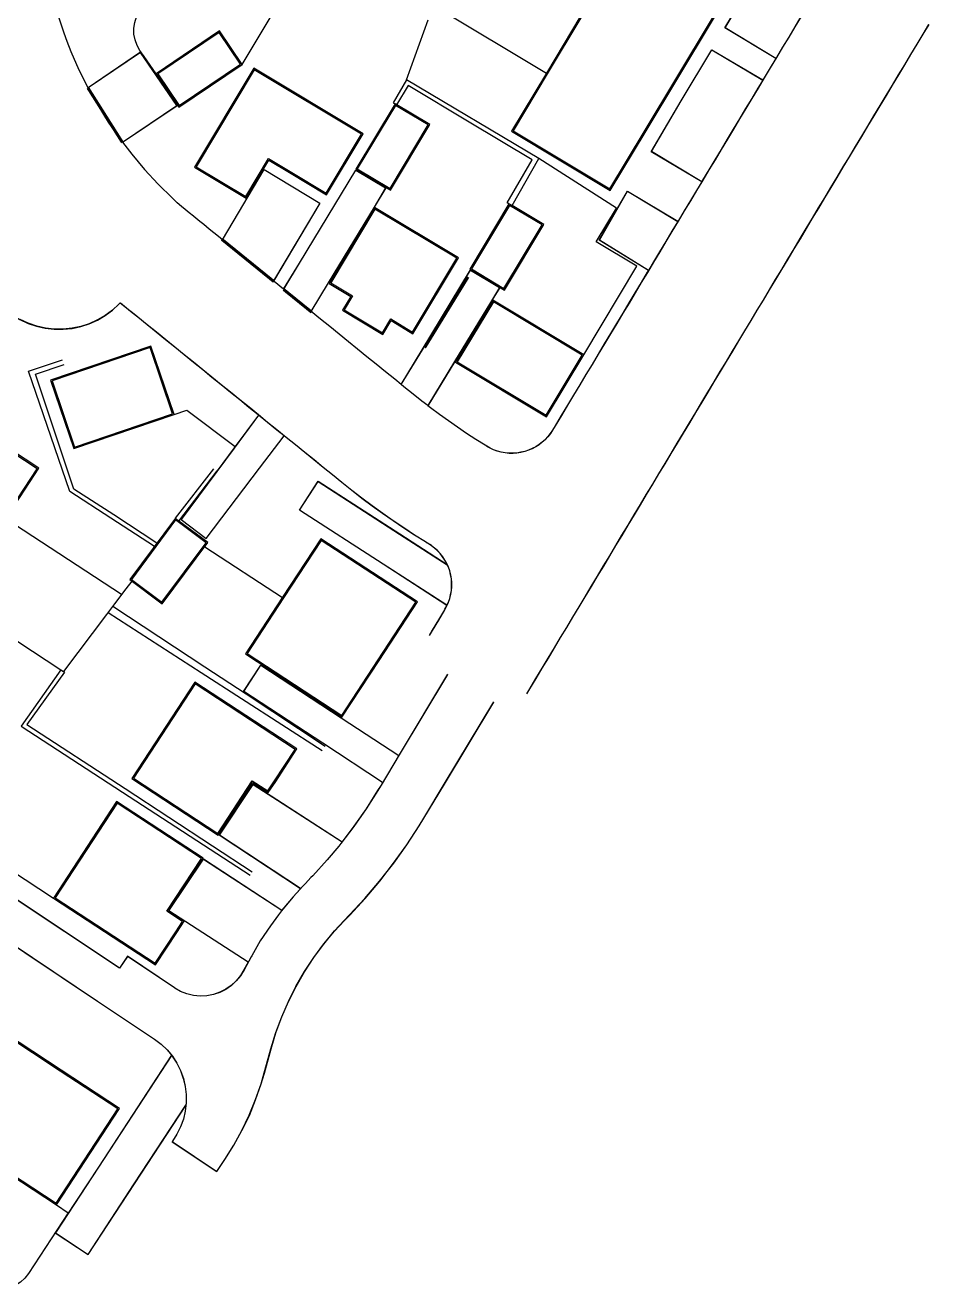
# Model space of a CAD drawing. Header units: metres. Extents: x 359124 to 359455, y 394422 to 394891.
# Drawn here: x 359195.6 to 359271.3, y 394442.9 to 394548.9 of the extents above; entities that cross this region are included whole.
import ezdxf

# ---------------------------------------------------------------- set-up
doc = ezdxf.new("R2010")
doc.units = ezdxf.units.M
for name, color, linetype in [('3D_LINES', 130, 'Continuous'), ('8223 - External Works$0$-COOPERS-EW - ACO', 241, '8223 - External Works$0$ACO'), ('GARAGES FFL', 30, 'Continuous'), ('PLOTS EXTERNAL LEVEL', 3, 'Continuous'), ('PLOTS FFL', 1, 'Continuous')]:
    doc.layers.add(name, color=color, linetype=linetype)
doc.styles.add('8223 - External Works$0$Tahoma', font='tahoma.ttf')
doc.linetypes.add('8223 - External Works$0$ACO', pattern='A,0.1,-0.1,0,-0.1,0.1,-0.1,["ACO",8223 - External Works$0$Tahoma,S=0.2,R=0,X=0,Y=-0.1],-0.7', length=1.2)

msp = doc.modelspace()

# ---------------------------------------------------------------- linework, layer by layer
at = {"layer": '3D_LINES', "linetype": 'Continuous', "lineweight": -3}
for points in [[(359197.22, 394565.42, 21.31), (359197.1, 394564.71, 21.3), (359196.92, 394563.04, 21.28), (359196.81, 394561.37, 21.25), (359196.79, 394559.7, 21.23), (359196.84, 394558.03, 21.21), (359196.89, 394557.47, 21.2), (359196.98, 394556.36, 21.19), (359197.19, 394554.7, 21.17), (359197.49, 394553.06, 21.15), (359197.86, 394551.43, 21.13), (359198.31, 394549.82, 21.12), (359198.83, 394548.23, 21.1), (359199.1, 394547.54, 21.09), (359199.43, 394546.67, 21.09), (359200.11, 394545.14, 21.08), (359200.86, 394543.64, 21.07), (359200.87, 394543.62, 21.07)], [(359200.87, 394543.61, 21.07), (359201.68, 394542.18, 21.07), (359202.56, 394540.76, 21.06), (359203.52, 394539.39, 21.06), (359203.75, 394539.08, 21.06)], [(359203.76, 394539.08, 21.06), (359204.53, 394538.06, 21.07), (359205.61, 394536.78, 21.08), (359206.75, 394535.56, 21.09), (359207.95, 394534.39, 21.1), (359208.33, 394533.98, 21.1)], [(359193.65, 394525.29, 20.53), (359193.93, 394525.04, 20.55), (359194.53, 394524.58, 20.59), (359195.17, 394524.2, 20.62), (359195.85, 394523.88, 20.67), (359196.56, 394523.64, 20.71), (359197.29, 394523.48, 20.76), (359198.04, 394523.39, 20.8), (359198.79, 394523.39, 20.83), (359199.53, 394523.46, 20.87), (359200.27, 394523.62, 20.9), (359200.98, 394523.85, 20.93), (359201.66, 394524.16, 20.98), (359202.31, 394524.54, 21.02), (359202.91, 394524.98, 21.07), (359203.46, 394525.49, 21.11), (359203.56, 394525.6, 21.12)]]:
    msp.add_polyline3d(points, dxfattribs=at)
at = {"layer": '3D_LINES'}
for points in [[(359213.79, 394545.57, 21.35), (359219.58, 394555.24, 21.4)], [(359258.51, 394546.08, 22.23), (359254.25, 394548.65, 22.15), (359256.82, 394552.92, 22.15), (359261.08, 394550.36, 22.29)], [(359258.51, 394546.09, 22.23), (359254.27, 394548.65, 22.15), (359256.82, 394552.91, 22.15), (359261.07, 394550.35, 22.29)], [(359206.58, 394544.81, 21.35), (359205.57, 394546.25, 21.35), (359205.22, 394546.75, 21.34), (359204.98, 394547.18, 21.34), (359204.81, 394547.64, 21.34), (359204.72, 394548.12, 21.33), (359204.71, 394548.61, 21.33), (359204.78, 394549.1, 21.32), (359204.93, 394549.56, 21.32), (359205.13, 394549.97, 21.31), (359206, 394551.41, 21.3)], [(359230.03, 394550.41, 21.6), (359239.28, 394544.85, 22)], [(359227.57, 394544.29, 21.6), (359229.37, 394549.32, 21.6)], [(359252.3, 394535.75, 22.08), (359248.07, 394538.27, 22), (359250.58, 394542.54, 22), (359253.16, 394546.82, 22.15), (359257.42, 394544.28, 22.21)], [(359252.3, 394535.76, 22.08), (359248.08, 394538.28, 22), (359250.59, 394542.53, 22), (359253.16, 394546.8, 22.15), (359257.42, 394544.27, 22.21)], [(359242.41, 394521.26, 21.6), (359246.87, 394528.69, 22), (359243.47, 394530.73, 21.9), (359245.15, 394533.54, 21.95), (359238.66, 394537.71, 21.95)], [(359212.13, 394530.9, 21.16), (359215.63, 394536.79, 21.35), (359220.3, 394533.97, 21.35), (359216.41, 394527.43, 21.23)], [(359212.14, 394530.89, 21.16), (359215.63, 394536.78, 21.35), (359220.29, 394533.96, 21.35), (359216.41, 394527.44, 21.23)], [(359217.26, 394526.75, 21.25), (359218.58, 394528.93, 21.35), (359223.31, 394536.73, 21.35), (359225.82, 394535.24, 21.35), (359224.84, 394533.63, 21.2), (359221, 394527.28, 21.2), (359219.55, 394524.89, 21.28)], [(359217.27, 394526.74, 21.25), (359218.59, 394528.92, 21.35), (359223.31, 394536.72, 21.35), (359225.81, 394535.24, 21.35), (359224.84, 394533.63, 21.2), (359221, 394527.29, 21.2), (359219.55, 394524.89, 21.28)], [(359247.83, 394528.32, 21.97), (359243.72, 394530.85, 21.9), (359246.07, 394534.97, 22.15), (359250.31, 394532.44, 22.03)], [(359247.84, 394528.33, 21.97), (359243.74, 394530.86, 21.9), (359246.08, 394534.96, 22.15), (359250.3, 394532.43, 22.03)], [(359227.11, 394518.77, 21.4), (359228.88, 394521.68, 21.55), (359232.93, 394528.36, 21.55), (359235.38, 394526.88, 21.6), (359234.61, 394525.63, 21.6), (359231.6, 394520.68, 21.6), (359229.35, 394516.98, 21.44)], [(359227.12, 394518.76, 21.4), (359228.89, 394521.68, 21.55), (359232.93, 394528.35, 21.55), (359235.36, 394526.88, 21.6), (359234.61, 394525.63, 21.6), (359231.59, 394520.68, 21.6), (359229.35, 394516.99, 21.44)], [(359208.08, 394516.24, 20.85), (359209.16, 394516.6, 20.9), (359213.21, 394513.56, 21.11)], [(359215.16, 394516.19, 21.31), (359213.12, 394513.45, 21.1), (359208.68, 394507.45, 20.85), (359210.78, 394505.85, 20.85), (359215.25, 394511.75, 21.1), (359217.31, 394514.46, 21.34)], [(359215.17, 394516.19, 21.31), (359213.13, 394513.44, 21.1), (359208.69, 394507.46, 20.85), (359210.78, 394505.86, 20.85), (359215.25, 394511.76, 21.1), (359217.3, 394514.47, 21.34)], [(359230.95, 394500.25, 21.57), (359225.6, 394503.7, 21.45), (359218.58, 394508.23, 21.3), (359220.15, 394510.65, 21.4), (359226.99, 394506.24, 21.55), (359230.97, 394503.67, 21.57)], [(359230.95, 394500.26, 21.57), (359225.6, 394503.71, 21.45), (359218.6, 394508.23, 21.3), (359220.15, 394510.64, 21.4), (359226.98, 394506.23, 21.55), (359230.98, 394503.65, 21.57)], [(359203.67, 394501.16, 20.58), (359193.99, 394507.51, 19.85)], [(359210.65, 394505.17, 20.85), (359217.17, 394500.92, 21.3)], [(359204.53, 394502.29, 20.7), (359204.03, 394501.63, 20.58), (359203.08, 394500.38, 20.58), (359202.42, 394499.49, 20.58), (359198.81, 394494.71, 20.25)], [(359190.2, 394500.36, 19.7), (359198.6, 394494.85, 20.25), (359198.81, 394494.71, 20.25)], [(359231.01, 394494.47, 21.55), (359226.95, 394487.72, 21.2), (359225.44, 394485.2, 21.07), (359225.15, 394484.73, 21.05), (359224.19, 394483.21, 20.99), (359223.16, 394481.73, 20.94), (359222.07, 394480.3, 20.88), (359221.88, 394480.07, 20.87), (359220.92, 394478.92, 20.8), (359219.7, 394477.59, 20.72), (359219.55, 394477.44, 20.71), (359219.1, 394476.96, 20.68), (359218.87, 394476.72, 20.67), (359218.06, 394475.83, 20.64), (359217.08, 394474.65, 20.6), (359216.84, 394474.32, 20.59), (359216.16, 394473.41, 20.53), (359215.31, 394472.13, 20.46), (359214.59, 394470.9, 20.39), (359214.53, 394470.81, 20.39), (359213.95, 394469.71, 20.37), (359213.66, 394469.22, 20.36), (359213.3, 394468.78, 20.35), (359212.89, 394468.4, 20.34), (359212.43, 394468.07, 20.33), (359211.92, 394467.82, 20.32), (359211.39, 394467.64, 20.31), (359210.83, 394467.53, 20.31), (359210.27, 394467.51, 20.3), (359209.7, 394467.56, 20.29), (359209.16, 394467.69, 20.28), (359208.63, 394467.9, 20.27), (359208.15, 394468.18, 20.26), (359208.12, 394468.2, 20.26), (359204.17, 394470.84, 20.35), (359203.51, 394469.84, 20.25), (359194.36, 394475.95, 20.25)], [(359231, 394494.48, 21.55), (359226.94, 394487.73, 21.2), (359226.91, 394487.68, 21.2)], [(359192.53, 394473.2, 20.1), (359201.67, 394467.09, 20.1), (359206.44, 394463.91, 20), (359207, 394463.49, 19.98), (359207.5, 394463.01, 19.97), (359207.94, 394462.48, 19.95), (359208.32, 394461.9, 19.93), (359208.63, 394461.28, 19.91), (359208.86, 394460.62, 19.9), (359209.02, 394459.95, 19.88), (359209.1, 394459.26, 19.87), (359209.1, 394458.57, 19.86), (359209.02, 394457.88, 19.84), (359208.86, 394457.2, 19.83), (359208.63, 394456.55, 19.82), (359208.32, 394455.93, 19.81), (359207.94, 394455.35, 19.81), (359207.92, 394455.32, 19.81), (359211.66, 394452.82, 19.92), (359212.33, 394453.82, 19.97), (359213.08, 394455.02, 20.02), (359213.76, 394456.25, 20.07), (359214.38, 394457.53, 20.13), (359214.91, 394458.84, 20.18), (359215.38, 394460.17, 20.23), (359215.64, 394461.07, 20.27), (359216.2, 394463.09, 20.35), (359216.61, 394464.45, 20.39), (359217.1, 394465.77, 20.43), (359217.67, 394467.07, 20.46), (359218.3, 394468.33, 20.5), (359219.01, 394469.56, 20.56), (359219.79, 394470.74, 20.61), (359220.63, 394471.88, 20.67), (359221.08, 394472.43, 20.7), (359221.53, 394472.97, 20.73), (359222.33, 394473.84, 20.77), (359222.79, 394474.31, 20.8), (359224.08, 394475.7, 20.87), (359225.31, 394477.15, 20.94), (359225.94, 394477.96, 20.98), (359226.48, 394478.64, 21.01), (359227.58, 394480.19, 21.08), (359228.62, 394481.77, 21.16), (359229.01, 394482.41, 21.18), (359230.73, 394485.27, 21.31), (359234.87, 394492.16, 21.55)], [(359209.07, 394458.35, 19.85), (359209.01, 394457.88, 19.84), (359208.86, 394457.21, 19.83), (359208.62, 394456.56, 19.82), (359208.31, 394455.94, 19.81), (359207.94, 394455.35, 19.81), (359207.91, 394455.31, 19.81), (359211.66, 394452.8, 19.92), (359212.34, 394453.81, 19.97), (359213.09, 394455.01, 20.02), (359213.77, 394456.25, 20.07), (359214.39, 394457.52, 20.13), (359214.92, 394458.83, 20.18), (359215.39, 394460.17, 20.23), (359215.65, 394461.06, 20.27), (359216.21, 394463.09, 20.35), (359216.62, 394464.44, 20.39), (359217.11, 394465.77, 20.43), (359217.68, 394467.07, 20.46), (359218.31, 394468.33, 20.5), (359219.02, 394469.55, 20.56), (359219.79, 394470.74, 20.61), (359220.63, 394471.87, 20.67), (359221.09, 394472.42, 20.7), (359221.54, 394472.96, 20.73), (359222.34, 394473.83, 20.77), (359222.8, 394474.3, 20.8), (359224.09, 394475.7, 20.87), (359225.32, 394477.14, 20.94), (359225.95, 394477.95, 20.98), (359226.49, 394478.64, 21.01), (359227.59, 394480.18, 21.08), (359228.63, 394481.77, 21.16), (359229.02, 394482.41, 21.18), (359230.74, 394485.26, 21.31), (359234.87, 394492.15, 21.55)], [(359218.67, 394476.51, 20.66), (359211.87, 394480.99, 20.85), (359214.71, 394485.26, 20.85), (359222.17, 394480.44, 20.88)], [(359218.69, 394476.52, 20.66), (359211.88, 394481, 20.85), (359214.71, 394485.25, 20.85), (359222.17, 394480.43, 20.88)], [(359225.55, 394485.41, 21.08), (359225.43, 394485.2, 21.07), (359225.14, 394484.73, 21.05), (359224.18, 394483.21, 20.99), (359223.16, 394481.74, 20.94), (359222.17, 394480.44, 20.88)], [(359189.61, 394481.22, 19.96), (359197.97, 394475.73, 20.35)], [(359214.28, 394470.35, 20.38), (359207.63, 394474.66, 20.35), (359210.56, 394479.02, 20.35), (359217.12, 394474.71, 20.6)], [(359214.29, 394470.36, 20.38), (359207.65, 394474.67, 20.35), (359210.56, 394479, 20.35), (359217.12, 394474.7, 20.6)], [(359214.28, 394470.35, 20.38), (359213.94, 394469.71, 20.37), (359213.65, 394469.23, 20.36), (359213.3, 394468.79, 20.35), (359212.88, 394468.4, 20.34), (359212.42, 394468.08, 20.33), (359211.92, 394467.83, 20.32), (359211.38, 394467.65, 20.31), (359210.83, 394467.54, 20.31), (359210.27, 394467.52, 20.3), (359209.71, 394467.57, 20.29), (359209.16, 394467.7, 20.28), (359208.63, 394467.91, 20.27), (359208.16, 394468.19, 20.26), (359208.13, 394468.21, 20.26), (359204.17, 394470.85, 20.35), (359203.5, 394469.85, 20.25), (359194.36, 394475.96, 20.25), (359192.51, 394473.2, 20.1), (359201.67, 394467.08, 20.1), (359206.44, 394463.9, 20), (359206.99, 394463.48, 19.98), (359207.49, 394463, 19.97), (359207.87, 394462.55, 19.95)], [(359218.67, 394476.51, 20.66), (359218.05, 394475.84, 20.64), (359217.12, 394474.71, 20.6)], [(359207.87, 394462.55, 19.95), (359201.74, 394453.18, 19.75), (359198.13, 394447.66, 19.4), (359200.89, 394445.86, 19.3), (359204.76, 394451.77, 19.65), (359209.07, 394458.35, 19.85)], [(359207.88, 394462.54, 19.95), (359201.75, 394453.17, 19.75), (359198.14, 394447.67, 19.4), (359200.88, 394445.87, 19.3), (359204.75, 394451.78, 19.65), (359209.07, 394458.38, 19.85)], [(359207.88, 394462.54, 19.95), (359207.93, 394462.47, 19.95), (359208.31, 394461.89, 19.93), (359208.62, 394461.27, 19.91), (359208.85, 394460.62, 19.9), (359209.01, 394459.95, 19.88), (359209.09, 394459.26, 19.87), (359209.09, 394458.57, 19.86), (359209.07, 394458.38, 19.85)], [(359198.22, 394450.01, 19.6), (359199.22, 394449.35, 19.6), (359195.88, 394444.26, 19.4), (359195.58, 394443.88, 19.38), (359195.22, 394443.54, 19.36), (359194.82, 394443.28, 19.34), (359194.37, 394443.08, 19.32), (359193.9, 394442.95, 19.3), (359193.41, 394442.91, 19.28), (359192.92, 394442.94, 19.26), (359192.44, 394443.06, 19.24), (359191.99, 394443.25, 19.22), (359191.73, 394443.4, 19.21), (359188.33, 394445.62, 19.05)]]:
    msp.add_polyline3d(points, dxfattribs=at)
at = {"layer": '3D_LINES', "ltscale": 0.1}
for points in [[(359261.07, 394550.35, 22.29), (359260.62, 394549.6, 22.28), (359260.1, 394548.74, 22.27), (359259.59, 394547.88, 22.26), (359259.07, 394547.03, 22.25), (359258.56, 394546.17, 22.23), (359258.51, 394546.09, 22.23)], [(359271.32, 394548.92, 22.35), (359270.82, 394548.12, 22.33), (359270.32, 394547.27, 22.32), (359269.8, 394546.41, 22.31), (359269.29, 394545.56, 22.3), (359268.77, 394544.7, 22.28), (359268.25, 394543.84, 22.27), (359267.74, 394542.99, 22.26), (359267.22, 394542.13, 22.25), (359266.71, 394541.27, 22.23), (359266.19, 394540.41, 22.22), (359265.68, 394539.56, 22.21), (359265.16, 394538.7, 22.2), (359264.65, 394537.84, 22.18), (359264.13, 394536.99, 22.17), (359263.62, 394536.13, 22.16), (359263.1, 394535.27, 22.15), (359262.59, 394534.41, 22.13), (359262.07, 394533.56, 22.12), (359261.56, 394532.7, 22.11), (359261.04, 394531.84, 22.1), (359260.53, 394530.99, 22.08), (359260.01, 394530.13, 22.07), (359259.5, 394529.27, 22.06), (359258.98, 394528.41, 22.05), (359258.47, 394527.56, 22.03), (359257.95, 394526.7, 22.02), (359257.44, 394525.84, 22.01), (359256.92, 394524.99, 22), (359256.41, 394524.13, 21.98), (359255.89, 394523.27, 21.97), (359255.38, 394522.41, 21.96), (359254.86, 394521.56, 21.95), (359254.35, 394520.7, 21.93), (359253.83, 394519.84, 21.92), (359253.32, 394518.99, 21.91), (359252.8, 394518.13, 21.9), (359252.29, 394517.27, 21.88), (359251.77, 394516.41, 21.87), (359251.26, 394515.56, 21.86), (359250.74, 394514.7, 21.85), (359250.23, 394513.84, 21.83), (359249.71, 394512.98, 21.82), (359249.2, 394512.13, 21.81), (359248.68, 394511.27, 21.8), (359248.17, 394510.41, 21.78), (359247.65, 394509.56, 21.77), (359247.14, 394508.7, 21.76), (359246.62, 394507.84, 21.75), (359246.11, 394506.98, 21.73), (359245.59, 394506.13, 21.72), (359245.08, 394505.27, 21.71), (359244.56, 394504.41, 21.7), (359244.05, 394503.56, 21.68), (359243.53, 394502.7, 21.67), (359243.02, 394501.84, 21.66), (359242.5, 394500.98, 21.65), (359241.99, 394500.13, 21.63), (359241.47, 394499.27, 21.62), (359240.96, 394498.41, 21.61), (359240.44, 394497.56, 21.6), (359239.93, 394496.7, 21.58), (359239.41, 394495.84, 21.57), (359238.9, 394494.98, 21.56), (359238.38, 394494.13, 21.55), (359237.87, 394493.27, 21.53), (359237.61, 394492.84, 21.53)], [(359271.33, 394548.92, 22.35), (359270.83, 394548.11, 22.33), (359270.32, 394547.27, 22.32), (359269.81, 394546.41, 22.31), (359269.29, 394545.55, 22.3), (359268.78, 394544.7, 22.28), (359268.26, 394543.84, 22.27), (359267.75, 394542.98, 22.26), (359267.23, 394542.12, 22.25), (359266.72, 394541.27, 22.23), (359266.2, 394540.41, 22.22), (359265.69, 394539.55, 22.21), (359265.17, 394538.69, 22.2), (359264.66, 394537.84, 22.18), (359264.14, 394536.98, 22.17), (359263.63, 394536.12, 22.16), (359263.11, 394535.27, 22.15), (359262.6, 394534.41, 22.13), (359262.08, 394533.55, 22.12), (359261.57, 394532.69, 22.11), (359261.05, 394531.84, 22.1), (359260.54, 394530.98, 22.08), (359260.02, 394530.12, 22.07), (359259.51, 394529.27, 22.06), (359258.99, 394528.41, 22.05), (359258.48, 394527.55, 22.03), (359257.96, 394526.69, 22.02), (359257.45, 394525.84, 22.01), (359256.93, 394524.98, 22), (359256.42, 394524.12, 21.98), (359255.9, 394523.27, 21.97), (359255.39, 394522.41, 21.96), (359254.87, 394521.55, 21.95), (359254.36, 394520.69, 21.93), (359253.84, 394519.84, 21.92), (359253.33, 394518.98, 21.91), (359252.81, 394518.12, 21.9), (359252.3, 394517.27, 21.88), (359251.78, 394516.41, 21.87), (359251.27, 394515.55, 21.86), (359250.75, 394514.69, 21.85), (359250.24, 394513.84, 21.83), (359249.72, 394512.98, 21.82), (359249.21, 394512.12, 21.81), (359248.69, 394511.27, 21.8), (359248.18, 394510.41, 21.78), (359247.66, 394509.55, 21.77), (359247.15, 394508.69, 21.76), (359246.63, 394507.84, 21.75), (359246.12, 394506.98, 21.73), (359245.6, 394506.12, 21.72), (359245.09, 394505.27, 21.71), (359244.57, 394504.41, 21.7), (359244.06, 394503.55, 21.68), (359243.54, 394502.69, 21.67), (359243.03, 394501.84, 21.66), (359242.51, 394500.98, 21.65), (359242, 394500.12, 21.63), (359241.48, 394499.27, 21.62), (359240.97, 394498.41, 21.61), (359240.45, 394497.55, 21.6), (359239.94, 394496.69, 21.58), (359239.42, 394495.84, 21.57), (359238.91, 394494.98, 21.56), (359238.39, 394494.12, 21.55), (359237.88, 394493.26, 21.53), (359237.62, 394492.84, 21.53)], [(359260.63, 394549.59, 22.28), (359260.11, 394548.74, 22.27), (359259.6, 394547.88, 22.26), (359259.08, 394547.02, 22.25), (359258.57, 394546.16, 22.23), (359258.05, 394545.31, 22.22), (359257.54, 394544.45, 22.21), (359257.02, 394543.59, 22.2), (359256.51, 394542.74, 22.18), (359255.99, 394541.88, 22.17), (359255.48, 394541.02, 22.16), (359254.96, 394540.16, 22.15), (359254.45, 394539.31, 22.13), (359253.93, 394538.45, 22.12), (359253.42, 394537.59, 22.11), (359252.9, 394536.74, 22.1), (359252.39, 394535.88, 22.08), (359251.87, 394535.02, 22.07), (359251.36, 394534.16, 22.06), (359250.84, 394533.31, 22.05), (359250.33, 394532.45, 22.03), (359249.81, 394531.59, 22.02), (359249.3, 394530.74, 22.01), (359248.78, 394529.88, 22), (359248.27, 394529.02, 21.98), (359247.75, 394528.16, 21.97), (359247.24, 394527.31, 21.96), (359246.72, 394526.45, 21.95), (359246.21, 394525.59, 21.93), (359245.69, 394524.74, 21.92), (359245.18, 394523.88, 21.91), (359244.66, 394523.02, 21.9), (359244.15, 394522.16, 21.88), (359243.63, 394521.31, 21.87), (359243.12, 394520.45, 21.86), (359242.6, 394519.59, 21.85), (359242.09, 394518.73, 21.83), (359241.57, 394517.88, 21.82), (359241.06, 394517.02, 21.81), (359240.54, 394516.16, 21.8), (359240.03, 394515.31, 21.78), (359239.8, 394514.93, 21.78)], [(359258.51, 394546.08, 22.23), (359258.04, 394545.31, 22.22), (359257.53, 394544.46, 22.21), (359257.42, 394544.28, 22.21)], [(359257.42, 394544.27, 22.21), (359257.01, 394543.6, 22.2), (359256.5, 394542.74, 22.18), (359255.98, 394541.88, 22.17), (359255.47, 394541.03, 22.16), (359254.95, 394540.17, 22.15), (359254.44, 394539.31, 22.13), (359253.92, 394538.45, 22.12), (359253.41, 394537.6, 22.11), (359252.89, 394536.74, 22.1), (359252.38, 394535.88, 22.08), (359252.3, 394535.76, 22.08)], [(359252.3, 394535.75, 22.08), (359251.86, 394535.03, 22.07), (359251.35, 394534.17, 22.06), (359250.83, 394533.31, 22.05), (359250.32, 394532.45, 22.03), (359250.31, 394532.44, 22.03)], [(359209.56, 394532.98, 21.12), (359209.48, 394533.05, 21.12), (359208.7, 394533.68, 21.11), (359208.33, 394533.98, 21.1)], [(359210.57, 394532.16, 21.14), (359210.25, 394532.42, 21.13), (359209.56, 394532.98, 21.12)], [(359212.13, 394530.9, 21.16), (359211.81, 394531.16, 21.16), (359211.03, 394531.79, 21.15), (359210.57, 394532.16, 21.14)], [(359250.3, 394532.43, 22.03), (359249.8, 394531.6, 22.02), (359249.29, 394530.74, 22.01), (359248.77, 394529.88, 22), (359248.26, 394529.03, 21.98), (359247.84, 394528.33, 21.97)], [(359216.41, 394527.44, 21.23), (359215.69, 394528.02, 21.22), (359214.92, 394528.65, 21.21), (359214.14, 394529.28, 21.2), (359213.36, 394529.9, 21.18), (359212.59, 394530.53, 21.17), (359212.14, 394530.89, 21.16)], [(359247.83, 394528.32, 21.97), (359247.74, 394528.17, 21.97), (359247.23, 394527.31, 21.96), (359246.71, 394526.45, 21.95), (359246.2, 394525.6, 21.93), (359245.68, 394524.74, 21.92), (359245.17, 394523.88, 21.91), (359244.65, 394523.03, 21.9), (359244.14, 394522.17, 21.88), (359243.62, 394521.31, 21.87), (359243.11, 394520.45, 21.86), (359242.59, 394519.6, 21.85), (359242.08, 394518.74, 21.83), (359241.56, 394517.88, 21.82), (359241.05, 394517.03, 21.81), (359240.53, 394516.17, 21.8), (359240.02, 394515.31, 21.78), (359239.79, 394514.93, 21.78)], [(359217.26, 394526.75, 21.25), (359217.25, 394526.76, 21.25), (359216.47, 394527.39, 21.23), (359216.41, 394527.43, 21.23)], [(359219.55, 394524.89, 21.28), (359218.8, 394525.5, 21.27), (359218.03, 394526.13, 21.26), (359217.27, 394526.74, 21.25)], [(359229.31, 394505.48, 21.52), (359229.16, 394505.58, 21.52), (359228.24, 394506.15, 21.51), (359227.34, 394506.74, 21.5), (359226.45, 394507.34, 21.48), (359225.57, 394507.96, 21.47), (359224.69, 394508.59, 21.46), (359223.83, 394509.23, 21.45), (359222.98, 394509.89, 21.43), (359222.14, 394510.56, 21.42), (359221.36, 394511.19, 21.41), (359220.59, 394511.81, 21.4), (359219.81, 394512.44, 21.38), (359219.03, 394513.07, 21.37), (359218.26, 394513.7, 21.36), (359217.48, 394514.33, 21.35), (359216.7, 394514.96, 21.33), (359215.92, 394515.59, 21.32), (359215.15, 394516.22, 21.31), (359214.37, 394516.85, 21.3), (359213.59, 394517.48, 21.28), (359212.82, 394518.11, 21.27), (359212.04, 394518.74, 21.26), (359211.26, 394519.37, 21.25), (359210.49, 394520, 21.23), (359209.71, 394520.63, 21.22), (359208.93, 394521.26, 21.21), (359208.15, 394521.89, 21.2), (359207.38, 394522.51, 21.18), (359206.6, 394523.14, 21.17), (359205.82, 394523.77, 21.16), (359205.05, 394524.4, 21.15), (359204.59, 394524.77, 21.14), (359204.27, 394525.03, 21.13), (359203.58, 394525.59, 21.12), (359203.56, 394525.61, 21.12), (359203.46, 394525.49, 21.11), (359202.91, 394524.99, 21.07), (359202.3, 394524.54, 21.02), (359201.66, 394524.17, 20.98), (359200.97, 394523.86, 20.93), (359200.26, 394523.63, 20.9), (359199.53, 394523.47, 20.87), (359198.79, 394523.4, 20.83), (359198.04, 394523.4, 20.8), (359197.3, 394523.49, 20.76), (359196.57, 394523.65, 20.71), (359195.86, 394523.89, 20.67), (359195.18, 394524.21, 20.62)], [(359203.57, 394525.58, 21.12), (359203.56, 394525.6, 21.12)], [(359204.58, 394524.77, 21.14), (359204.26, 394525.02, 21.13), (359203.57, 394525.58, 21.12)], [(359215.16, 394516.19, 21.31), (359215.14, 394516.21, 21.31), (359214.36, 394516.84, 21.3), (359213.59, 394517.47, 21.28), (359212.81, 394518.1, 21.27), (359212.03, 394518.73, 21.26), (359211.26, 394519.36, 21.25), (359210.48, 394519.99, 21.23), (359209.7, 394520.62, 21.22), (359208.92, 394521.25, 21.21), (359208.15, 394521.88, 21.2), (359207.37, 394522.51, 21.18), (359206.59, 394523.14, 21.17), (359205.82, 394523.77, 21.16), (359205.04, 394524.4, 21.15), (359204.58, 394524.77, 21.14)], [(359227.11, 394518.77, 21.4), (359226.57, 394519.2, 21.4), (359225.8, 394519.83, 21.38), (359225.02, 394520.46, 21.37), (359224.24, 394521.09, 21.36), (359223.46, 394521.72, 21.35), (359222.69, 394522.35, 21.33), (359221.91, 394522.98, 21.32), (359221.13, 394523.61, 21.31), (359220.36, 394524.24, 21.3), (359219.58, 394524.87, 21.28), (359219.55, 394524.89, 21.28)], [(359229.35, 394516.99, 21.44), (359228.85, 394517.37, 21.43), (359228.13, 394517.95, 21.42), (359227.35, 394518.58, 21.41), (359227.12, 394518.76, 21.4)], [(359234.28, 394513.59, 21.52), (359234.15, 394513.67, 21.52), (359233.37, 394514.16, 21.51), (359232.59, 394514.67, 21.5), (359231.83, 394515.18, 21.48), (359231.07, 394515.71, 21.47), (359230.32, 394516.25, 21.46), (359229.58, 394516.8, 21.45), (359229.35, 394516.98, 21.44)], [(359217.3, 394514.47, 21.34), (359216.7, 394514.95, 21.33), (359215.92, 394515.58, 21.32), (359215.17, 394516.19, 21.31)], [(359239.8, 394514.93, 21.78), (359239.62, 394514.65, 21.77), (359239.41, 394514.39, 21.76), (359239.18, 394514.14, 21.75), (359238.94, 394513.92, 21.74), (359238.67, 394513.72, 21.73), (359238.39, 394513.54, 21.71), (359238.1, 394513.38, 21.7), (359237.79, 394513.25, 21.68), (359237.47, 394513.14, 21.66), (359237.15, 394513.07, 21.64), (359236.82, 394513.01, 21.62), (359236.49, 394512.99, 21.6), (359236.16, 394512.99, 21.59), (359235.82, 394513.03, 21.57), (359235.5, 394513.09, 21.56), (359235.17, 394513.17, 21.55), (359234.86, 394513.28, 21.54), (359234.56, 394513.42, 21.53), (359234.28, 394513.58, 21.52)], [(359239.79, 394514.93, 21.78), (359239.61, 394514.66, 21.77), (359239.4, 394514.4, 21.76), (359239.18, 394514.15, 21.75), (359238.93, 394513.93, 21.74), (359238.67, 394513.73, 21.73), (359238.39, 394513.55, 21.71), (359238.09, 394513.39, 21.7), (359237.79, 394513.26, 21.68), (359237.47, 394513.15, 21.66), (359237.15, 394513.08, 21.64), (359236.82, 394513.02, 21.62), (359236.49, 394513, 21.6), (359236.16, 394513, 21.59), (359235.83, 394513.04, 21.57), (359235.5, 394513.1, 21.56), (359235.18, 394513.18, 21.55), (359234.86, 394513.29, 21.54), (359234.56, 394513.43, 21.53), (359234.28, 394513.59, 21.52)], [(359229.3, 394505.47, 21.52), (359229.15, 394505.57, 21.52), (359228.24, 394506.14, 21.51), (359227.34, 394506.73, 21.5), (359226.44, 394507.33, 21.48), (359225.56, 394507.95, 21.47), (359224.69, 394508.58, 21.46), (359223.83, 394509.22, 21.45), (359222.97, 394509.88, 21.43), (359222.14, 394510.55, 21.42), (359221.36, 394511.18, 21.41), (359220.58, 394511.81, 21.4), (359219.8, 394512.44, 21.38), (359219.03, 394513.07, 21.37), (359218.25, 394513.7, 21.36), (359217.47, 394514.32, 21.35), (359217.31, 394514.46, 21.34)], [(359230.97, 394503.67, 21.57), (359230.93, 394503.76, 21.57), (359230.77, 394504.05, 21.57), (359230.59, 394504.32, 21.56), (359230.39, 394504.59, 21.55), (359230.16, 394504.83, 21.55), (359229.91, 394505.05, 21.54), (359229.65, 394505.25, 21.53), (359229.31, 394505.47, 21.52)], [(359230.79, 394499.93, 21.56), (359230.94, 394500.22, 21.56), (359231.08, 394500.53, 21.57), (359231.19, 394500.84, 21.57), (359231.27, 394501.16, 21.58), (359231.33, 394501.49, 21.58), (359231.35, 394501.82, 21.58), (359231.35, 394502.16, 21.58), (359231.32, 394502.49, 21.58), (359231.27, 394502.82, 21.58), (359231.19, 394503.14, 21.58), (359231.08, 394503.46, 21.57), (359230.94, 394503.76, 21.57), (359230.78, 394504.05, 21.57), (359230.6, 394504.33, 21.56), (359230.39, 394504.59, 21.55), (359230.17, 394504.84, 21.55), (359229.92, 394505.06, 21.54), (359229.65, 394505.26, 21.53), (359229.32, 394505.48, 21.52)], [(359230.95, 394500.26, 21.57), (359231.07, 394500.53, 21.57), (359231.18, 394500.84, 21.57), (359231.26, 394501.17, 21.58), (359231.32, 394501.49, 21.58), (359231.34, 394501.82, 21.58), (359231.34, 394502.16, 21.58), (359231.32, 394502.49, 21.58), (359231.26, 394502.82, 21.58), (359231.18, 394503.14, 21.58), (359231.07, 394503.45, 21.57), (359230.98, 394503.65, 21.57)], [(359230.78, 394499.93, 21.56), (359230.94, 394500.22, 21.56), (359230.95, 394500.25, 21.57)], [(359230.78, 394499.93, 21.56), (359230.75, 394499.88, 21.56), (359230.23, 394499.03, 21.55), (359229.72, 394498.17, 21.53), (359229.46, 394497.74, 21.53)], [(359230.79, 394499.93, 21.56), (359230.75, 394499.88, 21.56), (359230.24, 394499.02, 21.55), (359229.72, 394498.16, 21.53), (359229.47, 394497.73, 21.53)]]:
    msp.add_polyline3d(points, dxfattribs=at)
at = {"layer": '3D_LINES', "linetype": 'Continuous'}
for points in [[(359203.76, 394539.08, 21.06), (359208.33, 394542.15, 21.35), (359205.28, 394546.6, 21.35), (359200.87, 394543.62, 21.07)], [(359203.75, 394539.08, 21.06), (359208.32, 394542.15, 21.35), (359205.28, 394546.58, 21.35), (359200.87, 394543.61, 21.07)], [(359236.42, 394533.75, 21.6), (359238.66, 394537.71, 21.95), (359227.57, 394544.29, 21.6), (359226.45, 394542.38, 21.35), (359226.6, 394542.29, 21.35)], [(359236.15, 394533.91, 21.45), (359236.01, 394533.99, 21.45), (359238.08, 394537.6, 21.8), (359232.82, 394540.76, 21.8), (359227.7, 394543.83, 21.45), (359226.73, 394542.21, 21.35)], [(359206.44, 394505.2, 20.55), (359202.79, 394507.55, 20.22), (359199.34, 394509.79, 19.89), (359195.89, 394519.89, 20.1), (359198.73, 394520.84, 20.1)], [(359206.65, 394505.48, 20.55), (359203.03, 394507.83, 20.72), (359199.69, 394510, 20.89), (359196.48, 394519.63, 20.85), (359198.86, 394520.43, 20.85)], [(359208.19, 394507.55, 20.55), (359211.41, 394511.71, 21.1)], [(359208.49, 394507.32, 20.85), (359211.69, 394511.52, 21.1)], [(359202.94, 394500.19, 20.58), (359210.66, 394495.1, 21.25), (359214.12, 394492.83, 21.15), (359220.75, 394488.46, 21.15)], [(359202.55, 394499.67, 20.58), (359210.35, 394494.64, 20.85), (359220.5, 394488.08, 20.85)], [(359198.6, 394494.85, 20.25), (359195.27, 394490.13, 19.96), (359203.77, 394484.6, 20.35), (359214.46, 394477.65, 20.35)], [(359198.81, 394494.71, 20.25), (359198.9, 394494.65, 20.25), (359195.75, 394490.27, 20.3), (359203.97, 394484.9, 20.85), (359211.3, 394480.1, 20.85), (359214.64, 394477.92, 20.35)], [(359225.55, 394485.41, 21.08), (359220.54, 394488.7, 21.15), (359213.91, 394493.05, 21.15), (359215.36, 394495.25, 21.3), (359222.09, 394490.84, 21.3), (359226.91, 394487.68, 21.2)], [(359225.56, 394485.41, 21.08), (359220.54, 394488.71, 21.15), (359213.92, 394493.05, 21.15), (359215.36, 394495.24, 21.3), (359222.08, 394490.84, 21.3), (359226.92, 394487.67, 21.2)]]:
    msp.add_polyline3d(points, dxfattribs=at)
at = {"layer": '8223 - External Works$0$-COOPERS-EW - ACO', "const_width": 0.25, "elevation": 21.21}
for points in [[(359200.86, 394543.62), (359203.75, 394539.05)], [(359212.07, 394530.94), (359216.46, 394527.38)], [(359229.08, 394521.85), (359232.72, 394527.78)], [(359217.26, 394526.73), (359219.62, 394524.82)]]:
    msp.add_lwpolyline(points, dxfattribs=at)
at = {"layer": 'GARAGES FFL', "linetype": 'Continuous'}
for points, elevation in [([(359213.65, 394545.6), (359211.86, 394548.25), (359206.72, 394544.79), (359208.5, 394542.14)], 21.35), ([(359229.37, 394540.51), (359226.63, 394542.15), (359223.44, 394536.83), (359226.18, 394535.19)], 21.35), ([(359238.93, 394532.13), (359236.19, 394533.77), (359233, 394528.45), (359235.73, 394526.81)], 21.6)]:
    msp.add_lwpolyline(points, close=True, dxfattribs=dict(at, elevation=elevation))
at = {"layer": 'PLOTS EXTERNAL LEVEL', "linetype": 'Continuous'}
for points in [[(359253.12, 394549.14, 22), (359256.12, 394554.13, 22), (359247.83, 394559.11, 22), (359244.91, 394554.24, 22), (359242.09, 394549.55, 22), (359239.28, 394544.85, 22), (359236.36, 394539.99, 22), (359244.64, 394535.01, 22), (359247.56, 394539.88, 22), (359250.38, 394544.57, 22), (359253.12, 394549.14, 22)], [(359213.79, 394545.57, 21.35), (359211.89, 394548.39, 21.35), (359206.58, 394544.81, 21.35), (359208.48, 394542, 21.35), (359213.79, 394545.57, 21.35)], [(359214.76, 394545.26, 21.35), (359209.79, 394536.97, 21.35), (359214.12, 394534.37, 21.35), (359216.03, 394537.55, 21.35), (359217.76, 394536.52, 21.35), (359220.86, 394534.66, 21.35), (359223.92, 394539.76, 21.35), (359214.76, 394545.26, 21.35)], [(359229.51, 394540.54, 21.35), (359226.6, 394542.29, 21.35), (359223.31, 394536.8, 21.35), (359225.83, 394535.28, 21.35), (359226.22, 394535.05, 21.28), (359229.51, 394540.54, 21.35)], [(359239.06, 394532.16, 21.6), (359236.42, 394533.75, 21.6), (359236.15, 394533.91, 21.45), (359232.86, 394528.42, 21.2), (359235.77, 394526.67, 21.6), (359239.06, 394532.16, 21.6)], [(359231.92, 394529.38, 21.2), (359224.88, 394533.6, 21.2), (359221.07, 394527.24, 21.2), (359222.9, 394526.14, 21.2), (359222.21, 394524.98, 21.2), (359225.58, 394522.96, 21.2), (359226.27, 394524.12, 21.2), (359228.1, 394523.02, 21.2), (359231.92, 394529.38, 21.2)], [(359242.41, 394521.26, 21.6), (359234.8, 394525.83, 21.6), (359231.68, 394520.63, 21.6), (359239.29, 394516.06, 21.6), (359242.41, 394521.26, 21.6)], [(359206.14, 394521.98, 20.85), (359197.73, 394519.14, 20.85), (359199.67, 394513.39, 20.85), (359208.08, 394516.24, 20.85), (359206.14, 394521.98, 20.85)], [(359196.76, 394511.74, 19.85), (359188.96, 394516.85, 19.85), (359186.19, 394512.62, 19.85), (359183.42, 394508.39, 19.85), (359191.22, 394503.28, 19.85), (359193.99, 394507.51, 19.85), (359196.76, 394511.74, 19.85)], [(359210.92, 394505.52, 20.85), (359208.49, 394507.32, 20.85), (359208.19, 394507.55, 20.55), (359204.37, 394502.41, 20.55), (359207.09, 394500.39, 20.85), (359210.92, 394505.52, 20.85)], [(359228.48, 394500.54, 21.3), (359220.39, 394505.84, 21.3), (359217.18, 394500.94, 21.3), (359214.07, 394496.19, 21.3), (359222.15, 394490.89, 21.3), (359225.27, 394495.64, 21.3), (359228.48, 394500.54, 21.3)], [(359218.38, 394488.22, 20.85), (359209.83, 394493.83, 20.85), (359204.53, 394485.74, 20.85), (359211.77, 394481, 20.85), (359214.66, 394485.42, 20.85), (359215.98, 394484.56, 20.85), (359216.6, 394485.5, 20.85), (359218.38, 394488.22, 20.85)], [(359210.51, 394479.08, 20.35), (359203.27, 394483.82, 20.35), (359197.97, 394475.73, 20.35), (359206.53, 394470.13, 20.35), (359208.31, 394472.85, 20.35), (359208.93, 394473.79, 20.35), (359207.61, 394474.65, 20.35), (359210.51, 394479.08, 20.35)], [(359203.51, 394458.1, 19.6), (359198.61, 394461.31, 19.6), (359193.86, 394464.42, 19.6), (359188.56, 394456.33, 19.6), (359193.31, 394453.22, 19.6), (359198.22, 394450.01, 19.6), (359203.51, 394458.1, 19.6)]]:
    msp.add_polyline3d(points, close=True, dxfattribs=at)
at = {"layer": 'PLOTS FFL', "linetype": 'Continuous'}
for points, elevation in [([(359253.03, 394549.19), (359255.98, 394554.1), (359247.86, 394558.97), (359244.99, 394554.19), (359242.18, 394549.5), (359239.36, 394544.8), (359236.49, 394540.02), (359244.61, 394535.15), (359247.48, 394539.93), (359250.3, 394544.63)], 22.15), ([(359214.8, 394545.12), (359209.93, 394537.01), (359214.09, 394534.51), (359216, 394537.69), (359217.81, 394536.61), (359220.82, 394534.8), (359223.78, 394539.73)], 21.5), ([(359231.78, 394529.35), (359224.92, 394533.46), (359221.21, 394527.28), (359223.04, 394526.18), (359222.34, 394525.02), (359225.54, 394523.1), (359226.24, 394524.26), (359228.07, 394523.16)], 21.35), ([(359242.28, 394521.23), (359234.84, 394525.69), (359231.82, 394520.66), (359239.26, 394516.2)], 21.75), ([(359206.08, 394521.85), (359197.86, 394519.07), (359199.73, 394513.52), (359207.95, 394516.3)], 21), ([(359196.62, 394511.71), (359188.99, 394516.71), (359186.27, 394512.56), (359183.56, 394508.42), (359191.19, 394503.41), (359193.91, 394507.56)], 20), ([(359210.78, 394505.5), (359208.21, 394507.41), (359204.51, 394502.43), (359207.07, 394500.53)], 20.85), ([(359228.34, 394500.51), (359220.42, 394505.7), (359217.26, 394500.88), (359214.21, 394496.22), (359222.13, 394491.03), (359225.18, 394495.69)], 21.45), ([(359218.24, 394488.19), (359209.85, 394493.69), (359204.67, 394485.77), (359211.74, 394481.14), (359214.64, 394485.56), (359215.95, 394484.7), (359216.51, 394485.56)], 21), ([(359210.37, 394479.05), (359203.3, 394483.68), (359198.11, 394475.76), (359206.5, 394470.27), (359208.23, 394472.91), (359208.79, 394473.76), (359207.47, 394474.63)], 20.5), ([(359203.37, 394458.07), (359198.55, 394461.23), (359193.89, 394464.28), (359188.7, 394456.36), (359193.37, 394453.31), (359198.19, 394450.15)], 19.75)]:
    msp.add_lwpolyline(points, close=True, dxfattribs=dict(at, elevation=elevation))

doc.saveas('drawing.dxf')
